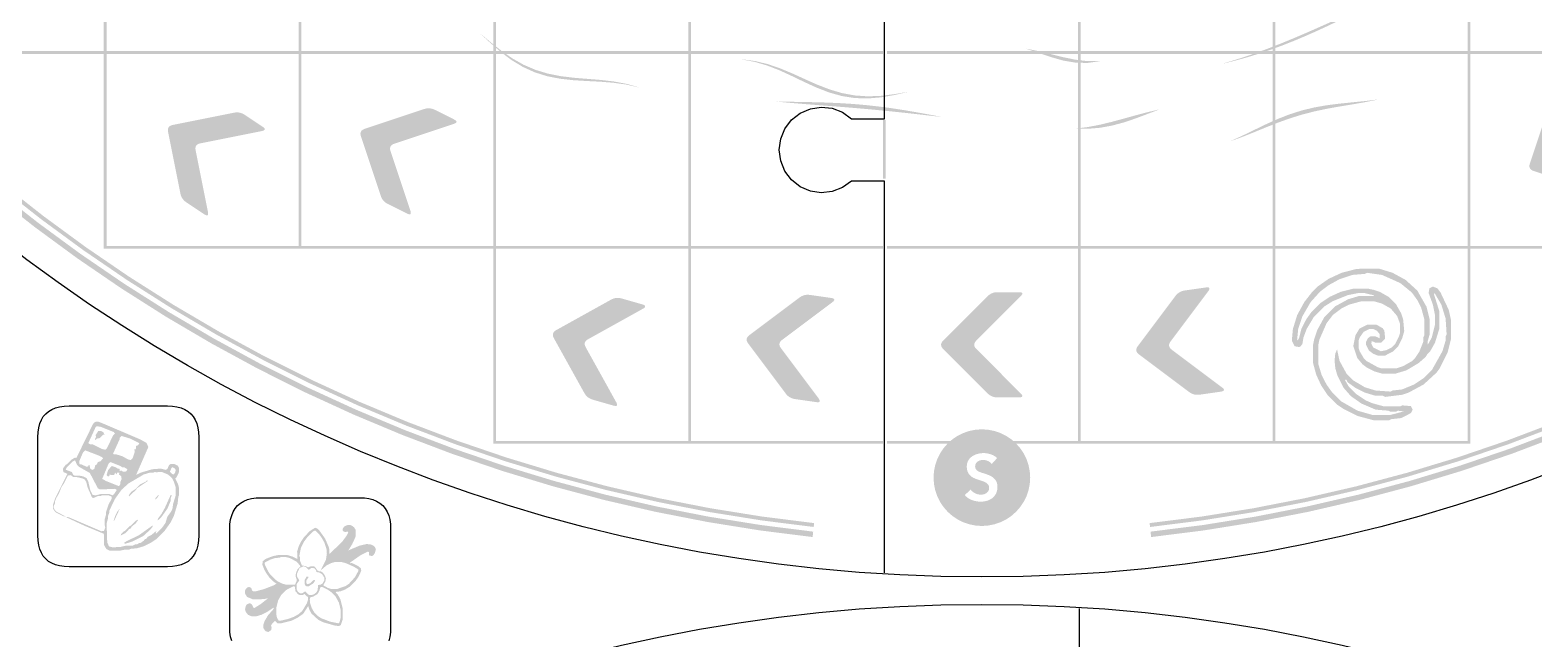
# Model space of a CAD drawing. Header units: millimetres. Extents: x 5 to 414, y 6 to 775.
# Drawn here: x 95.9 to 276.2, y 384.2 to 457.2 of the extents above; entities that cross this region are included whole.
import ezdxf

# ---------------------------------------------------------------- set-up
doc = ezdxf.new("R2010")
doc.units = ezdxf.units.MM
doc.layers.add('CUT', color=1, linetype='Continuous')
doc.layers.add('RASTER', color=7, linetype='Continuous')

msp = doc.modelspace()

# ---------------------------------------------------------------- hatches: boundary and pattern name
at = {"layer": 'RASTER'}
for points in [[(189.714, 396.424), (183.413, 397.218), (177.144, 398.224), (170.912, 399.442), (164.725, 400.87), (158.589, 402.507), (152.513, 404.35), (146.502, 406.398), (140.564, 408.648), (134.706, 411.098), (128.934, 413.745), (123.255, 416.586), (117.675, 419.617), (112.201, 422.835), (106.84, 426.237), (101.596, 429.818), (96.477, 433.575), (91.487, 437.503), (86.634, 441.597), (81.922, 445.854), (77.356, 450.267), (72.943, 454.833), (68.686, 459.545), (64.592, 464.398), (60.664, 469.388), (56.907, 474.507), (53.326, 479.751), (49.924, 485.112), (46.706, 490.586), (43.675, 496.166), (40.834, 501.845), (38.187, 507.617), (35.737, 513.475), (33.487, 519.413), (31.439, 525.424), (29.596, 531.5), (27.959, 537.636), (26.531, 543.823), (25.313, 550.055), (24.307, 556.324), (23.513, 562.625), (24.163, 562.695), (24.954, 556.417), (25.957, 550.169), (27.17, 543.959), (28.593, 537.793), (30.224, 531.679), (32.061, 525.624), (34.102, 519.634), (36.345, 513.717), (38.786, 507.879), (41.424, 502.128), (44.254, 496.468), (47.275, 490.908), (50.482, 485.453), (53.872, 480.11), (57.441, 474.885), (61.185, 469.783), (65.099, 464.811), (69.179, 459.975), (73.42, 455.279), (77.818, 450.729), (82.368, 446.331), (87.064, 442.09), (91.9, 438.01), (96.872, 434.095), (101.974, 430.352), (107.199, 426.783), (112.542, 423.393), (117.997, 420.186), (123.557, 417.165), (129.217, 414.335), (134.969, 411.697), (140.806, 409.256), (146.723, 407.013), (152.713, 404.972), (158.768, 403.135), (164.882, 401.504), (171.048, 400.081), (177.258, 398.868), (183.506, 397.865), (189.784, 397.074)], [(189.845, 397.631), (183.586, 398.42), (177.356, 399.419), (171.165, 400.629), (165.018, 402.048), (158.922, 403.674), (152.885, 405.506), (146.913, 407.541), (141.014, 409.776), (135.193, 412.21), (129.459, 414.84), (123.817, 417.662), (118.273, 420.674), (112.834, 423.871), (107.507, 427.251), (102.298, 430.809), (97.211, 434.542), (92.254, 438.444), (87.432, 442.512), (82.751, 446.741), (78.215, 451.126), (73.83, 455.662), (69.601, 460.343), (65.533, 465.165), (61.631, 470.122), (57.898, 475.209), (54.34, 480.418), (50.96, 485.745), (47.763, 491.184), (44.751, 496.727), (41.929, 502.37), (39.299, 508.104), (36.865, 513.925), (34.63, 519.824), (32.595, 525.796), (30.763, 531.833), (29.137, 537.929), (27.718, 544.076), (26.508, 550.267), (25.509, 556.497), (24.72, 562.756), (25.185, 562.806), (25.971, 556.563), (26.968, 550.349), (28.175, 544.173), (29.59, 538.041), (31.213, 531.961), (33.039, 525.939), (35.069, 519.982), (37.299, 514.098), (39.727, 508.292), (42.35, 502.572), (45.165, 496.943), (48.169, 491.414), (51.359, 485.989), (54.73, 480.675), (58.279, 475.478), (62.002, 470.405), (65.895, 465.46), (69.953, 460.65), (74.171, 455.98), (78.545, 451.456), (83.069, 447.082), (87.739, 442.864), (92.549, 438.806), (97.494, 434.913), (102.568, 431.19), (107.764, 427.641), (113.078, 424.27), (118.503, 421.08), (124.032, 418.076), (129.661, 415.261), (135.381, 412.638), (141.187, 410.21), (147.071, 407.98), (153.028, 405.95), (159.05, 404.123), (165.13, 402.501), (171.262, 401.086), (177.438, 399.879), (183.652, 398.882), (189.895, 398.096)], [(395.28, 562.756), (394.491, 556.497), (393.492, 550.267), (392.282, 544.076), (390.863, 537.929), (389.237, 531.833), (387.405, 525.796), (385.37, 519.824), (383.135, 513.925), (380.701, 508.104), (378.071, 502.37), (375.249, 496.727), (372.237, 491.184), (369.04, 485.745), (365.66, 480.418), (362.102, 475.209), (358.369, 470.122), (354.467, 465.165), (350.399, 460.343), (346.17, 455.662), (341.785, 451.126), (337.249, 446.741), (332.568, 442.512), (327.746, 438.444), (322.789, 434.542), (317.702, 430.809), (312.493, 427.251), (307.166, 423.871), (301.727, 420.674), (296.183, 417.662), (290.541, 414.84), (284.807, 412.21), (278.986, 409.776), (273.087, 407.541), (267.115, 405.506), (261.078, 403.674), (254.982, 402.048), (248.835, 400.629), (242.644, 399.419), (236.414, 398.42), (230.155, 397.631), (230.105, 398.096), (236.348, 398.882), (242.562, 399.879), (248.738, 401.086), (254.87, 402.501), (260.95, 404.123), (266.972, 405.95), (272.929, 407.98), (278.813, 410.21), (284.619, 412.638), (290.339, 415.261), (295.968, 418.076), (301.497, 421.08), (306.922, 424.27), (312.236, 427.641), (317.432, 431.19), (322.506, 434.913), (327.451, 438.806), (332.261, 442.864), (336.931, 447.082), (341.455, 451.456), (345.829, 455.98), (350.047, 460.65), (354.105, 465.46), (357.998, 470.405), (361.721, 475.478), (365.27, 480.675), (368.641, 485.989), (371.831, 491.414), (374.835, 496.943), (377.65, 502.572), (380.273, 508.292), (382.701, 514.098), (384.931, 519.982), (386.961, 525.939), (388.787, 531.961), (390.41, 538.041), (391.825, 544.173), (393.032, 550.349), (394.029, 556.563), (394.815, 562.806)], [(396.487, 562.625), (395.693, 556.324), (394.687, 550.055), (393.469, 543.823), (392.041, 537.636), (390.404, 531.5), (388.561, 525.424), (386.513, 519.413), (384.263, 513.475), (381.813, 507.617), (379.166, 501.845), (376.325, 496.166), (373.294, 490.586), (370.076, 485.112), (366.674, 479.751), (363.093, 474.507), (359.336, 469.388), (355.408, 464.398), (351.314, 459.545), (347.057, 454.833), (342.644, 450.267), (338.078, 445.854), (333.366, 441.597), (328.513, 437.503), (323.523, 433.575), (318.404, 429.818), (313.16, 426.237), (307.799, 422.835), (302.325, 419.617), (296.745, 416.586), (291.066, 413.745), (285.294, 411.098), (279.436, 408.648), (273.498, 406.398), (267.487, 404.35), (261.411, 402.507), (255.275, 400.87), (249.088, 399.442), (242.856, 398.224), (236.587, 397.218), (230.286, 396.424), (230.216, 397.074), (236.494, 397.865), (242.742, 398.868), (248.952, 400.081), (255.118, 401.504), (261.232, 403.135), (267.287, 404.972), (273.277, 407.013), (279.194, 409.256), (285.031, 411.697), (290.783, 414.335), (296.443, 417.165), (302.003, 420.186), (307.458, 423.393), (312.801, 426.783), (318.026, 430.352), (323.128, 434.095), (328.1, 438.01), (332.936, 442.09), (337.632, 446.331), (342.182, 450.729), (346.58, 455.279), (350.821, 459.975), (354.901, 464.811), (358.815, 469.783), (362.559, 474.885), (366.128, 480.11), (369.518, 485.453), (372.725, 490.908), (375.746, 496.468), (378.576, 502.128), (381.214, 507.879), (383.655, 513.717), (385.898, 519.634), (387.939, 525.624), (389.776, 531.679), (391.407, 537.793), (392.83, 543.959), (394.043, 550.169), (395.046, 556.417), (395.837, 562.695)], [(104.762, 477.673), (105.088, 477.673), (105.088, 454.649), (104.762, 454.649)], [(128.112, 477.673), (128.438, 477.673), (128.438, 454.649), (128.112, 454.649)], [(151.462, 477.673), (151.788, 477.673), (151.788, 454.649), (151.462, 454.649)], [(174.812, 477.673), (175.138, 477.673), (175.138, 454.649), (174.812, 454.649)], [(221.512, 477.673), (221.838, 477.673), (221.838, 454.649), (221.512, 454.649)], [(244.862, 477.673), (245.188, 477.673), (245.188, 454.649), (244.862, 454.649)], [(268.212, 477.673), (268.538, 477.673), (268.538, 454.649), (268.212, 454.649)], [(257.993, 460.884), (256.685, 460.233), (255.374, 459.579), (254.059, 458.927), (252.738, 458.281), (251.408, 457.647), (250.069, 457.029), (248.72, 456.433), (247.358, 455.862), (245.985, 455.321), (244.599, 454.813), (243.201, 454.341), (241.791, 453.908), (240.37, 453.515), (238.938, 453.162), (238.934, 453.18), (240.35, 453.596), (241.756, 454.049), (243.151, 454.536), (244.535, 455.051), (245.908, 455.592), (247.273, 456.153), (248.628, 456.73), (249.977, 457.319), (251.32, 457.915), (252.657, 458.515), (253.992, 459.116), (255.324, 459.715), (256.655, 460.311), (257.986, 460.901)], [(168.863, 450.3), (167.367, 450.646), (165.824, 450.863), (164.242, 450.987), (162.636, 451.068), (161.025, 451.168), (159.433, 451.344), (157.882, 451.649), (156.392, 452.117), (154.973, 452.764), (153.63, 453.581), (152.356, 454.54), (151.135, 455.594), (149.942, 456.687), (149.95, 456.704), (151.173, 455.678), (152.422, 454.687), (153.719, 453.785), (155.079, 453.014), (156.508, 452.4), (158.002, 451.95), (159.549, 451.646), (161.132, 451.454), (162.728, 451.324), (164.315, 451.197), (165.875, 451.016), (167.395, 450.734), (168.869, 450.318)], [(81.412, 454.649), (105.088, 454.649), (105.088, 454.323), (81.412, 454.323)], [(104.762, 454.649), (128.438, 454.649), (128.438, 454.323), (104.762, 454.323)], [(104.762, 454.323), (105.088, 454.323), (105.088, 431.299), (104.762, 431.299)], [(128.112, 454.649), (151.788, 454.649), (151.788, 454.323), (128.112, 454.323)], [(128.112, 454.323), (128.438, 454.323), (128.438, 431.299), (128.112, 431.299)], [(151.462, 454.649), (175.138, 454.649), (175.138, 454.323), (151.462, 454.323)], [(151.462, 454.323), (151.788, 454.323), (151.788, 431.299), (151.462, 431.299)], [(174.812, 454.649), (198.162, 454.649), (198.162, 454.323), (174.812, 454.323)], [(174.812, 454.323), (175.138, 454.323), (175.138, 431.299), (174.812, 431.299)], [(198.629, 454.649), (221.838, 454.649), (221.838, 454.323), (198.629, 454.323)], [(224.102, 453.439), (222.672, 453.235), (221.22, 453.267), (219.754, 453.517), (218.287, 453.932), (216.826, 454.429), (215.378, 454.91), (215.378, 454.929), (216.814, 454.645), (218.264, 454.292), (219.723, 453.929), (221.189, 453.626), (222.651, 453.45), (224.1, 453.457)], [(221.512, 454.649), (245.188, 454.649), (245.188, 454.323), (221.512, 454.323)], [(221.512, 454.323), (221.838, 454.323), (221.838, 431.299), (221.512, 431.299)], [(244.862, 454.649), (268.538, 454.649), (268.538, 454.323), (244.862, 454.323)], [(244.862, 454.323), (245.188, 454.323), (245.188, 431.299), (244.862, 431.299)], [(268.212, 454.649), (291.888, 454.649), (291.888, 454.323), (268.212, 454.323)], [(268.212, 454.323), (268.538, 454.323), (268.538, 431.299), (268.212, 431.299)], [(201.103, 449.751), (199.51, 449.388), (197.912, 449.111), (196.32, 448.977), (194.741, 449.027), (193.184, 449.274), (191.655, 449.709), (190.152, 450.293), (188.674, 450.971), (187.21, 451.677), (185.751, 452.346), (184.281, 452.919), (182.79, 453.359), (181.27, 453.65), (181.274, 453.668), (182.812, 453.461), (184.317, 453.1), (185.797, 452.596), (187.264, 451.984), (188.73, 451.317), (190.207, 450.66), (191.705, 450.076), (193.228, 449.622), (194.776, 449.336), (196.346, 449.23), (197.929, 449.294), (199.518, 449.491), (201.105, 449.769)], [(257.397, 448.831), (255.896, 448.526), (254.385, 448.265), (252.875, 448.016), (251.376, 447.748), (249.894, 447.436), (248.432, 447.061), (246.99, 446.617), (245.563, 446.11), (244.145, 445.554), (242.729, 444.976), (241.305, 444.407), (239.867, 443.879), (239.863, 443.897), (241.274, 444.542), (242.671, 445.221), (244.061, 445.892), (245.457, 446.518), (246.867, 447.07), (248.3, 447.527), (249.761, 447.885), (251.252, 448.152), (252.77, 448.347), (254.306, 448.503), (255.851, 448.658), (257.391, 448.848)], [(286.8, 439.691), (286.946, 439.634), (287.051, 439.574), (287.116, 439.512), (287.141, 439.446), (287.126, 439.378), (287.07, 439.307), (286.974, 439.233), (286.838, 439.156), (284.54, 438.007), (284.383, 437.937), (284.225, 437.884), (284.065, 437.848), (283.904, 437.828), (283.742, 437.825), (283.579, 437.838), (283.415, 437.869), (283.249, 437.916), (276.12, 440.292), (275.968, 440.354), (275.843, 440.431), (275.746, 440.521), (275.677, 440.624), (275.635, 440.742), (275.621, 440.874), (275.635, 441.019), (275.677, 441.178), (278.053, 448.307), (278.115, 448.468), (278.189, 448.618), (278.276, 448.756), (278.376, 448.884), (278.488, 449.001), (278.613, 449.107), (278.751, 449.201), (278.901, 449.285), (281.199, 450.434), (281.342, 450.497), (281.459, 450.529), (281.549, 450.531), (281.613, 450.503), (281.651, 450.444), (281.661, 450.354), (281.646, 450.234), (281.604, 450.083), (279.227, 442.953), (279.186, 442.794), (279.172, 442.649), (279.186, 442.517), (279.227, 442.4), (279.296, 442.296), (279.393, 442.206), (279.518, 442.13), (279.67, 442.067)], [(117.24, 435.403), (117.263, 435.248), (117.263, 435.126), (117.242, 435.039), (117.197, 434.985), (117.13, 434.964), (117.041, 434.977), (116.929, 435.024), (116.794, 435.104), (114.657, 436.529), (114.518, 436.631), (114.394, 436.742), (114.283, 436.862), (114.186, 436.992), (114.103, 437.131), (114.033, 437.28), (113.978, 437.438), (113.937, 437.605), (112.463, 444.974), (112.442, 445.137), (112.446, 445.283), (112.476, 445.411), (112.532, 445.523), (112.613, 445.618), (112.721, 445.695), (112.854, 445.755), (113.013, 445.798), (120.382, 447.272), (120.552, 447.298), (120.719, 447.307), (120.882, 447.301), (121.043, 447.278), (121.2, 447.238), (121.353, 447.182), (121.504, 447.109), (121.651, 447.02), (123.788, 445.596), (123.914, 445.502), (124.001, 445.417), (124.047, 445.34), (124.054, 445.27), (124.021, 445.208), (123.949, 445.154), (123.836, 445.108), (123.684, 445.07), (116.315, 443.596), (116.157, 443.553), (116.024, 443.493), (115.916, 443.416), (115.835, 443.321), (115.779, 443.21), (115.749, 443.081), (115.744, 442.935), (115.766, 442.772)], [(141.504, 435.539), (141.546, 435.388), (141.561, 435.268), (141.551, 435.178), (141.513, 435.119), (141.449, 435.091), (141.359, 435.092), (141.242, 435.125), (141.099, 435.188), (138.801, 436.337), (138.651, 436.42), (138.513, 436.515), (138.388, 436.621), (138.276, 436.738), (138.176, 436.865), (138.089, 437.004), (138.015, 437.154), (137.953, 437.314), (135.577, 444.444), (135.535, 444.603), (135.521, 444.748), (135.535, 444.88), (135.577, 444.998), (135.646, 445.101), (135.743, 445.191), (135.868, 445.268), (136.02, 445.33), (143.149, 447.706), (143.315, 447.753), (143.479, 447.784), (143.642, 447.797), (143.804, 447.794), (143.965, 447.774), (144.125, 447.738), (144.283, 447.684), (144.44, 447.614), (146.738, 446.466), (146.874, 446.389), (146.97, 446.315), (147.026, 446.244), (147.041, 446.175), (147.016, 446.11), (146.951, 446.048), (146.846, 445.988), (146.7, 445.931), (139.57, 443.555), (139.418, 443.492), (139.293, 443.416), (139.196, 443.326), (139.127, 443.222), (139.086, 443.105), (139.072, 442.973), (139.086, 442.828), (139.127, 442.669)], [(205.069, 446.773), (203.558, 446.945), (202.049, 447.115), (200.542, 447.281), (199.035, 447.438), (197.528, 447.587), (196.021, 447.726), (194.512, 447.856), (193.001, 447.979), (191.488, 448.096), (189.973, 448.213), (188.455, 448.332), (186.937, 448.458), (185.417, 448.597), (185.421, 448.616), (186.958, 448.583), (188.491, 448.557), (190.019, 448.526), (191.541, 448.481), (193.056, 448.414), (194.565, 448.318), (196.069, 448.188), (197.569, 448.024), (199.067, 447.826), (200.564, 447.597), (202.063, 447.343), (203.564, 447.071), (205.07, 446.791)], [(231.2, 447.633), (229.816, 447.109), (228.426, 446.583), (227.022, 446.108), (225.601, 445.725), (224.163, 445.466), (222.71, 445.342), (221.247, 445.348), (221.246, 445.366), (222.691, 445.551), (224.126, 445.826), (225.551, 446.17), (226.967, 446.552), (228.377, 446.943), (229.786, 447.316), (231.197, 447.652)], [(198.162, 446.384), (198.488, 446.384), (198.488, 439.379), (198.162, 439.379)], [(104.762, 431.299), (128.438, 431.299), (128.438, 430.973), (104.762, 430.973)], [(128.112, 431.299), (151.788, 431.299), (151.788, 430.973), (128.112, 430.973)], [(151.462, 431.299), (175.138, 431.299), (175.138, 430.973), (151.462, 430.973)], [(151.462, 430.973), (151.788, 430.973), (151.788, 407.949), (151.462, 407.949)], [(174.812, 431.299), (198.162, 431.299), (198.162, 430.973), (174.812, 430.973)], [(174.812, 430.973), (175.138, 430.973), (175.138, 407.949), (174.812, 407.949)], [(198.629, 431.299), (221.838, 431.299), (221.838, 430.973), (198.629, 430.973)], [(221.512, 431.299), (245.188, 431.299), (245.188, 430.973), (221.512, 430.973)], [(221.512, 430.973), (221.838, 430.973), (221.838, 407.949), (221.512, 407.949)], [(244.862, 431.299), (268.538, 431.299), (268.538, 430.973), (244.862, 430.973)], [(244.862, 430.973), (245.188, 430.973), (245.188, 407.949), (244.862, 407.949)], [(268.212, 431.299), (291.888, 431.299), (291.888, 430.973), (268.212, 430.973)], [(268.212, 430.973), (268.538, 430.973), (268.538, 407.949), (268.212, 407.949)], [(190.423, 413.054), (190.511, 412.924), (190.564, 412.815), (190.582, 412.726), (190.565, 412.658), (190.514, 412.611), (190.427, 412.584), (190.306, 412.578), (190.15, 412.592), (187.608, 412.956), (187.439, 412.988), (187.278, 413.034), (187.126, 413.095), (186.982, 413.17), (186.848, 413.26), (186.721, 413.364), (186.603, 413.482), (186.494, 413.615), (181.985, 419.627), (181.895, 419.765), (181.836, 419.898), (181.808, 420.028), (181.81, 420.152), (181.843, 420.273), (181.906, 420.389), (182, 420.5), (182.125, 420.608), (188.137, 425.117), (188.279, 425.214), (188.425, 425.294), (188.576, 425.359), (188.731, 425.407), (188.889, 425.439), (189.052, 425.455), (189.22, 425.455), (189.391, 425.438), (191.934, 425.075), (192.087, 425.045), (192.202, 425.005), (192.277, 424.955), (192.313, 424.895), (192.311, 424.825), (192.268, 424.745), (192.187, 424.655), (192.067, 424.555), (186.055, 420.046), (185.93, 419.939), (185.836, 419.827), (185.772, 419.711), (185.739, 419.591), (185.737, 419.466), (185.766, 419.337), (185.825, 419.204), (185.915, 419.066)], [(214.642, 413.652), (214.747, 413.536), (214.815, 413.435), (214.845, 413.35), (214.838, 413.28), (214.794, 413.226), (214.712, 413.187), (214.593, 413.164), (214.437, 413.156), (211.868, 413.156), (211.696, 413.164), (211.531, 413.187), (211.371, 413.226), (211.219, 413.28), (211.073, 413.35), (210.933, 413.435), (210.799, 413.536), (210.672, 413.652), (205.358, 418.966), (205.25, 419.089), (205.173, 419.213), (205.126, 419.337), (205.111, 419.461), (205.126, 419.585), (205.173, 419.709), (205.25, 419.832), (205.358, 419.956), (210.672, 425.27), (210.799, 425.386), (210.933, 425.487), (211.073, 425.572), (211.219, 425.642), (211.371, 425.696), (211.531, 425.735), (211.696, 425.758), (211.868, 425.765), (214.437, 425.765), (214.593, 425.758), (214.712, 425.735), (214.794, 425.696), (214.838, 425.642), (214.845, 425.572), (214.815, 425.487), (214.747, 425.386), (214.642, 425.27), (209.328, 419.956), (209.219, 419.832), (209.142, 419.709), (209.096, 419.585), (209.08, 419.461), (209.096, 419.337), (209.142, 419.213), (209.219, 419.089), (209.328, 418.966)], [(238.767, 414.367), (238.887, 414.267), (238.968, 414.177), (239.011, 414.097), (239.013, 414.027), (238.977, 413.967), (238.902, 413.917), (238.787, 413.877), (238.634, 413.847), (236.091, 413.484), (235.92, 413.467), (235.752, 413.467), (235.589, 413.483), (235.431, 413.515), (235.276, 413.563), (235.125, 413.628), (234.979, 413.708), (234.837, 413.805), (228.825, 418.314), (228.7, 418.421), (228.606, 418.533), (228.543, 418.649), (228.51, 418.77), (228.508, 418.894), (228.536, 419.023), (228.595, 419.157), (228.685, 419.295), (233.194, 425.307), (233.303, 425.44), (233.421, 425.558), (233.548, 425.662), (233.682, 425.752), (233.826, 425.827), (233.978, 425.888), (234.139, 425.934), (234.308, 425.966), (236.85, 426.33), (237.006, 426.344), (237.127, 426.338), (237.214, 426.311), (237.265, 426.264), (237.282, 426.196), (237.264, 426.107), (237.211, 425.998), (237.123, 425.868), (232.615, 419.856), (232.525, 419.718), (232.466, 419.585), (232.437, 419.456), (232.439, 419.331), (232.472, 419.21), (232.536, 419.094), (232.63, 418.983), (232.755, 418.876)], [(166.167, 412.6), (166.236, 412.46), (166.274, 412.344), (166.28, 412.254), (166.254, 412.189), (166.196, 412.149), (166.107, 412.134), (165.986, 412.145), (165.834, 412.18), (163.364, 412.886), (163.201, 412.941), (163.048, 413.008), (162.906, 413.089), (162.774, 413.183), (162.652, 413.29), (162.541, 413.411), (162.441, 413.544), (162.35, 413.691), (158.701, 420.26), (158.631, 420.409), (158.59, 420.549), (158.58, 420.681), (158.599, 420.804), (158.648, 420.919), (158.726, 421.025), (158.835, 421.123), (158.973, 421.212), (165.542, 424.862), (165.696, 424.939), (165.852, 424.999), (166.01, 425.042), (166.17, 425.069), (166.332, 425.079), (166.495, 425.073), (166.661, 425.049), (166.828, 425.01), (169.298, 424.304), (169.446, 424.254), (169.554, 424.199), (169.622, 424.139), (169.65, 424.075), (169.637, 424.006), (169.585, 423.932), (169.492, 423.854), (169.359, 423.771), (162.79, 420.122), (162.652, 420.033), (162.543, 419.935), (162.464, 419.828), (162.416, 419.714), (162.396, 419.59), (162.407, 419.459), (162.447, 419.318), (162.518, 419.169)], [(151.462, 407.949), (175.138, 407.949), (175.138, 407.623), (151.462, 407.623)], [(174.812, 407.949), (198.162, 407.949), (198.162, 407.623), (174.812, 407.623)], [(198.629, 407.949), (221.838, 407.949), (221.838, 407.623), (198.629, 407.623)], [(221.512, 407.949), (245.188, 407.949), (245.188, 407.623), (221.512, 407.623)], [(244.862, 407.949), (268.538, 407.949), (268.538, 407.623), (244.862, 407.623)]]:
    msp.add_hatch(color=7, dxfattribs=at).paths.add_polyline_path(points)
h = msp.add_hatch(color=7, dxfattribs=at)
h.paths.add_polyline_path([(254.938, 428.559), (257.568, 428.597), (259.221, 428.089), (260.784, 427.237), (262.182, 425.966), (263.287, 424.022), (263.669, 422.497), (263.669, 420.718), (263.415, 419.828), (263.453, 419.485), (263.923, 420.336), (264.304, 421.862), (264.304, 423.005), (264.05, 424.276), (263.542, 425.674), (263.631, 426.221), (264.05, 426.437), (264.596, 426.221), (264.978, 425.712), (265.956, 423.641), (266.21, 422.497), (266.21, 420.082), (265.829, 418.557), (264.851, 416.613), (264.469, 416.104), (262.944, 414.706), (261.127, 413.728), (260.364, 413.474), (258.331, 413.219), (258.077, 413.347), (257.187, 413.347), (255.916, 413.728), (254.734, 414.325), (253.845, 414.961), (253.667, 415.291), (253.502, 415.253), (253.972, 414.452), (254.861, 413.563), (256.005, 412.8), (256.806, 412.457), (258.204, 412.076), (260.11, 412.076), (260.364, 412.203), (261.419, 412.114), (261.635, 411.694), (261.419, 411.275), (260.237, 410.678), (259.094, 410.551), (258.839, 410.424), (256.933, 410.424), (255.027, 410.932), (253.336, 411.783), (252.574, 412.292), (251.43, 413.436), (250.668, 414.579), (250.07, 415.888), (249.689, 417.286), (249.689, 419.447), (249.816, 420.082), (250.197, 421.226), (251.049, 422.789), (252.32, 424.06), (253.883, 424.912), (255.154, 425.293), (256.933, 425.293), (257.022, 425.382), (255.789, 425.674), (255.154, 425.674), (253.883, 425.42), (252.066, 424.696), (251.049, 424.06), (249.778, 422.789), (248.926, 421.353), (248.545, 420.336), (248.418, 419.574), (248.202, 419.282), (248.037, 419.193), (247.49, 419.282), (247.147, 419.955), (247.274, 421.353), (247.783, 423.005), (248.634, 424.569), (249.524, 425.712), (250.286, 426.475), (251.557, 427.364), (253.12, 428.089)])
h.paths.add_polyline_path([(256.17, 428.089), (255.916, 427.962), (254.391, 427.835), (252.866, 427.326), (251.557, 426.602), (250.54, 425.839), (249.397, 424.569), (248.418, 422.878), (247.91, 421.353), (247.783, 420.082), (247.872, 419.993), (248.037, 420.336), (248.291, 421.353), (248.888, 422.535), (249.524, 423.425), (250.54, 424.441), (251.684, 425.204), (252.993, 425.801), (254.518, 426.183), (256.298, 426.183), (256.933, 426.055), (257.696, 425.801), (258.75, 425.204), (259.64, 424.314), (260.237, 423.259), (260.491, 422.497), (260.619, 421.099), (260.364, 420.209), (259.894, 419.282), (259.259, 418.646), (258.331, 418.176), (257.441, 418.176), (256.895, 418.392), (256.387, 418.773), (256.043, 419.447), (256.043, 419.828), (256.259, 420.247), (256.552, 420.464), (257.187, 420.464), (257.657, 420.247), (257.696, 420.718), (257.352, 421.137), (256.933, 421.353), (256.425, 421.353), (255.751, 421.01), (255.281, 420.336), (255.154, 419.955), (255.154, 419.066), (255.281, 418.684), (255.751, 417.884), (256.132, 417.502), (257.441, 416.778), (257.823, 416.651), (259.729, 416.651), (260.491, 416.905), (261.546, 417.502), (261.928, 417.884), (262.436, 418.646), (262.906, 419.828), (262.906, 420.336), (263.033, 420.591), (263.033, 422.497), (262.652, 423.895), (262.182, 424.823), (261.546, 425.712), (260.148, 426.856), (257.95, 427.835)], flags=0)
h.paths.add_polyline_path([(264.266, 425.636), (264.177, 425.547), (264.812, 423.514), (264.812, 421.353), (264.304, 419.701), (263.707, 418.646), (263.376, 418.341), (263.198, 418.011), (262.309, 417.248), (260.873, 416.397), (259.602, 416.015), (257.95, 416.015), (257.06, 416.27), (256.132, 416.74), (255.624, 417.121), (254.989, 417.884), (254.518, 419.32), (254.772, 420.591), (255.243, 421.391), (256.17, 421.862), (257.314, 421.862), (258.039, 421.442), (258.242, 421.137), (258.331, 420.209), (257.823, 419.701), (257.187, 419.701), (256.717, 419.917), (256.679, 419.574), (256.895, 419.155), (257.823, 418.684), (258.458, 418.811), (259.132, 419.155), (259.513, 419.536), (259.983, 420.464), (260.11, 420.845), (260.11, 421.989), (259.767, 422.916), (259.005, 423.806), (257.95, 424.403), (257.06, 424.657), (255.408, 424.657), (254.01, 424.276), (253.082, 423.806), (252.066, 423.043), (251.303, 422.027), (250.451, 420.082), (250.324, 419.447), (250.324, 417.159), (250.706, 415.888), (251.303, 414.706), (251.938, 413.817), (253.082, 412.673), (255.027, 411.567), (256.806, 411.059), (258.966, 411.059), (260.58, 411.478), (259.856, 411.567), (259.602, 411.44), (258.966, 411.44), (258.712, 411.567), (257.187, 411.694), (255.497, 412.419), (254.226, 413.308), (253.336, 414.325), (252.612, 415.761), (252.358, 416.651), (252.269, 417.579), (252.358, 418.43), (252.574, 418.9), (252.866, 417.541), (253.718, 415.977), (254.48, 415.215), (255.916, 414.363), (257.187, 413.982), (258.966, 413.855), (259.221, 413.982), (260.364, 414.109), (261.8, 414.706), (262.944, 415.469), (263.961, 416.486), (265.194, 418.684), (265.575, 419.955), (265.575, 420.464), (265.702, 420.718), (265.575, 422.624), (265.067, 424.276)], flags=0)
h = msp.add_hatch(color=7, dxfattribs=at)
h.paths.add_polyline_path([(103.791, 410.235), (104.081, 410.258), (104.863, 409.945), (109.085, 408.147), (109.89, 407.701), (110.101, 407.209), (108.639, 403.87), (109.241, 404.159), (110.57, 404.55), (111.587, 404.628), (112.212, 404.472), (112.392, 404.605), (112.58, 405.043), (112.76, 405.176), (113.229, 405.176), (113.643, 404.965), (113.776, 404.707), (113.776, 404.237), (113.698, 404.003), (113.487, 403.588), (113.331, 403.432), (113.698, 402.674), (113.776, 402.283), (113.776, 401.423), (113.698, 401.266), (113.62, 400.484), (113.151, 398.92), (112.783, 398.193), (112.001, 397.099), (111.141, 396.239), (110.437, 395.769), (109.554, 395.324), (108.772, 395.089), (107.99, 395.011), (107.834, 394.933), (107.365, 394.933), (106.583, 394.776), (105.488, 394.776), (105.074, 394.988), (104.784, 395.48), (104.784, 396.731), (104.73, 396.833), (102.517, 397.748), (100.273, 398.788), (100.406, 398.842), (100.64, 398.764), (104.472, 397.122), (104.761, 397.146), (104.863, 397.357), (104.941, 397.591), (104.863, 397.904), (104.863, 398.53), (105.019, 399.077), (105.019, 399.39), (105.332, 400.328), (105.723, 401.032), (105.723, 401.188), (105.668, 401.29), (105.332, 401.423), (104.55, 401.423), (104.393, 401.344), (104.081, 401.344), (103.533, 401.11), (103.353, 401.165), (102.83, 402.361), (102.65, 403.041), (102.462, 403.323), (102.204, 403.455), (101.5, 403.612), (101.109, 403.612), (100.797, 403.846), (100.46, 403.792), (99.96, 402.806), (99.679, 402.384), (99.389, 401.657), (99.076, 401.11), (98.92, 400.719), (98.92, 400.484), (98.764, 400.171), (98.764, 399.937), (98.897, 399.679), (99.131, 399.444), (100.226, 398.866), (99.937, 398.92), (99.053, 399.366), (98.818, 399.601), (98.686, 399.859), (98.686, 400.328), (98.92, 401.032), (100.406, 404.003), (99.913, 404.214), (99.858, 404.628), (100.195, 405.074), (100.351, 405.152), (100.851, 405.668), (101.289, 405.934), (101.477, 405.903), (103.432, 409.891), (103.588, 410.125)])
h.paths.add_polyline_path([(103.924, 409.711), (103.791, 409.609), (102.908, 407.678), (103.142, 407.521), (103.455, 407.521), (104.55, 406.974), (104.941, 406.896), (105.121, 407.029), (105.856, 408.561), (106.09, 408.827), (105.957, 409.007), (104.393, 409.632)], flags=0)
h.paths.add_polyline_path([(104.104, 409.14), (104.495, 409.109), (104.73, 408.952), (104.808, 408.718), (104.917, 408.639), (104.706, 408.694), (104.26, 408.28), (103.924, 408.225), (103.768, 408.069), (103.69, 408.147), (103.846, 408.46), (103.768, 408.616)], flags=0)
h.paths.add_polyline_path([(106.895, 408.538), (106.661, 408.303), (106.661, 408.147), (105.879, 406.427), (105.957, 406.349), (106.192, 406.349), (106.974, 406.114), (107.677, 405.723), (107.99, 405.645), (108.225, 405.879), (108.459, 406.583), (108.436, 406.919), (108.592, 406.919), (108.639, 407.342), (108.874, 407.42), (109.007, 407.678), (107.912, 408.225)], flags=0)
h.paths.add_polyline_path([(102.517, 406.818), (102.282, 406.583), (101.813, 405.488), (101.813, 405.254), (101.915, 405.121), (102.024, 405.152), (102.673, 404.863), (102.884, 404.886), (102.986, 405.097), (103.064, 405.019), (103.119, 404.683), (103.275, 404.527), (103.455, 404.472), (103.666, 404.652), (103.713, 404.996), (103.948, 405.152), (104.026, 405.387), (104.37, 405.512), (104.683, 405.856), (104.573, 405.981), (104.159, 406.192)], flags=0)
h.paths.add_polyline_path([(101.321, 405.621), (101.086, 405.512), (100.304, 404.73), (100.195, 404.495), (100.93, 404.214), (101.086, 403.901), (101.266, 403.768), (101.891, 403.768), (102.282, 403.69), (102.697, 403.479), (102.908, 403.065), (103.142, 402.048), (103.432, 401.477), (103.768, 401.423), (104.393, 401.579), (105.41, 401.579), (105.801, 401.423), (105.981, 401.555), (106.325, 402.072), (106.114, 402.204), (104.315, 402.126), (104.057, 402.259), (103.088, 404.104), (101.79, 404.839), (101.555, 405.074)], flags=0)
h.paths.add_polyline_path([(105.566, 405.41), (105.386, 405.277), (105.253, 405.019), (104.573, 403.401), (105.019, 403.143), (106.583, 402.517), (106.739, 402.752), (106.739, 402.986), (106.895, 403.377), (106.841, 403.714), (106.583, 403.925), (106.637, 404.136), (106.372, 404.136), (106.27, 403.925), (106.114, 404.159), (106.012, 403.87), (105.644, 403.846), (105.488, 403.925), (105.386, 403.714), (105.253, 403.69), (105.097, 403.846), (105.277, 404.448), (105.723, 404.941), (106.192, 404.785), (106.426, 404.628), (106.637, 404.605), (106.684, 404.339), (106.895, 404.394), (107.052, 404.237), (107.466, 404.292), (107.599, 404.55), (107.208, 404.785), (106.974, 404.785), (106.739, 404.941)], flags=0)
h.paths.add_polyline_path([(112.994, 404.785), (112.893, 404.73), (112.682, 404.237), (112.971, 403.979), (113.151, 403.925), (113.307, 404.159), (113.385, 404.472), (113.252, 404.652)], flags=0)
h.paths.add_polyline_path([(110.883, 404.237), (110.727, 404.159), (110.336, 404.159), (109.554, 403.925), (107.732, 402.853), (106.872, 402.072), (106.09, 400.977), (105.41, 399.546), (105.41, 399.311), (105.253, 398.92), (105.253, 398.608), (105.097, 398.06), (105.175, 395.793), (105.386, 395.3), (105.824, 395.191), (106.817, 395.246), (107.443, 395.402), (108.225, 395.402), (108.537, 395.558), (108.772, 395.558), (109.007, 395.715), (109.163, 395.715), (109.577, 396.004), (109.656, 396.16), (109.89, 396.239), (110, 396.442), (110.516, 396.708), (110.938, 397.067), (111.094, 397.099), (110.961, 396.888), (111.063, 396.864), (111.767, 397.568), (112.158, 398.115), (112.369, 398.842), (112.861, 399.523), (112.994, 399.859), (113.072, 400.406), (113.385, 401.423), (113.385, 402.361), (113.174, 403.01), (112.94, 403.479), (112.705, 403.714), (112.392, 403.948), (111.665, 404.237), (111.016, 404.183)], flags=0)
h.paths.add_polyline_path([(109.89, 403.197), (110.078, 403.166), (108.717, 402.259), (108.639, 402.103), (107.779, 401.29), (107.756, 401.423), (108.045, 401.837), (108.514, 402.15), (109.061, 402.697), (109.843, 403.088)], flags=0)
h.paths.add_polyline_path([(111.298, 401.477), (111.352, 401.423), (111.141, 401.086), (110.907, 400.899), (110.938, 401.055)], flags=0)
h.paths.add_polyline_path([(112.783, 401.477), (112.916, 401.423), (112.76, 401.032), (112.76, 400.719), (112.392, 399.835), (111.642, 398.788), (111.219, 398.397), (111.251, 398.631), (111.689, 399.21), (112.079, 399.913)], flags=0)
h.paths.add_polyline_path([(106.684, 399.835), (105.981, 398.318), (105.957, 398.451), (106.114, 398.92), (106.403, 399.491)], flags=0)
h.paths.add_polyline_path([(108.795, 398.506), (108.85, 398.451), (108.795, 398.35), (108.561, 398.037), (108.123, 397.693), (108.014, 397.49), (107.81, 397.38), (107.31, 396.864), (106.763, 396.598), (106.872, 396.833), (107.107, 397.067), (107.31, 397.177), (107.81, 397.693), (108.014, 397.802), (108.514, 398.318)], flags=0)
h.paths.add_polyline_path([(110.594, 397.802), (110.649, 397.748), (110.594, 397.646), (110.359, 397.333), (109.499, 396.551), (108.147, 395.871), (107.365, 395.636), (107.232, 395.66), (107.232, 395.769), (107.576, 395.973), (108.952, 396.629)], flags=0)
h = msp.add_hatch(color=7, dxfattribs=at)
h.paths.add_polyline_path([(215.791, 403.543), (215.741, 402.788), (215.593, 402.045), (215.35, 401.327), (215.015, 400.648), (214.594, 400.018), (214.095, 399.449), (213.525, 398.949), (212.895, 398.528), (212.216, 398.193), (211.499, 397.95), (210.756, 397.802), (210, 397.753), (209.244, 397.802), (208.501, 397.95), (207.784, 398.193), (207.105, 398.528), (206.475, 398.949), (205.905, 399.449), (205.406, 400.018), (204.985, 400.648), (204.65, 401.327), (204.407, 402.045), (204.259, 402.788), (204.209, 403.543), (204.259, 404.299), (204.407, 405.042), (204.65, 405.759), (204.985, 406.439), (205.406, 407.069), (205.905, 407.638), (206.475, 408.138), (207.105, 408.558), (207.784, 408.893), (208.501, 409.137), (209.244, 409.285), (210, 409.334), (210.756, 409.285), (211.499, 409.137), (212.216, 408.893), (212.895, 408.558), (213.525, 408.138), (214.095, 407.638), (214.594, 407.069), (215.015, 406.439), (215.35, 405.759), (215.593, 405.042), (215.741, 404.299)])
h.paths.add_polyline_path([(211.188, 405.185), (211.829, 405.889), (211.747, 405.961), (211.662, 406.028), (211.573, 406.091), (211.48, 406.149), (211.384, 406.202), (211.285, 406.251), (211.182, 406.295), (211.075, 406.334), (210.967, 406.369), (210.859, 406.399), (210.751, 406.425), (210.644, 406.446), (210.537, 406.462), (210.431, 406.474), (210.325, 406.48), (210.219, 406.483), (210.125, 406.481), (210.032, 406.477), (209.939, 406.469), (209.847, 406.458), (209.754, 406.445), (209.663, 406.428), (209.571, 406.408), (209.48, 406.385), (209.39, 406.359), (209.303, 406.33), (209.218, 406.298), (209.136, 406.262), (209.056, 406.223), (208.979, 406.181), (208.904, 406.136), (208.831, 406.088), (208.762, 406.037), (208.695, 405.982), (208.633, 405.924), (208.573, 405.862), (208.517, 405.798), (208.465, 405.73), (208.416, 405.658), (208.37, 405.584), (208.329, 405.506), (208.293, 405.424), (208.263, 405.339), (208.238, 405.25), (208.219, 405.157), (208.205, 405.06), (208.197, 404.96), (208.194, 404.857), (208.196, 404.761), (208.202, 404.669), (208.212, 404.582), (208.225, 404.498), (208.243, 404.419), (208.264, 404.343), (208.29, 404.271), (208.319, 404.204), (208.352, 404.14), (208.386, 404.078), (208.423, 404.019), (208.463, 403.963), (208.505, 403.909), (208.549, 403.857), (208.595, 403.809), (208.644, 403.762), (208.694, 403.718), (208.746, 403.677), (208.8, 403.637), (208.856, 403.6), (208.913, 403.565), (208.971, 403.532), (209.031, 403.502), (209.093, 403.473), (209.156, 403.446), (209.218, 403.42), (209.281, 403.395), (209.343, 403.371), (209.406, 403.348), (209.468, 403.326), (209.531, 403.305), (209.593, 403.285), (209.658, 403.264), (209.721, 403.243), (209.784, 403.222), (209.846, 403.201), (209.907, 403.181), (209.967, 403.161), (210.027, 403.141), (210.086, 403.121), (210.144, 403.101), (210.199, 403.08), (210.253, 403.059), (210.305, 403.036), (210.355, 403.013), (210.403, 402.989), (210.449, 402.963), (210.493, 402.938), (210.534, 402.911), (210.574, 402.882), (210.612, 402.853), (210.647, 402.822), (210.68, 402.79), (210.711, 402.757), (210.74, 402.723), (210.766, 402.687), (210.79, 402.65), (210.811, 402.61), (210.828, 402.568), (210.842, 402.524), (210.853, 402.478), (210.861, 402.429), (210.866, 402.377), (210.868, 402.324), (210.866, 402.268), (210.862, 402.215), (210.855, 402.164), (210.845, 402.116), (210.833, 402.069), (210.817, 402.026), (210.799, 401.984), (210.778, 401.945), (210.755, 401.907), (210.729, 401.872), (210.703, 401.838), (210.674, 401.805), (210.644, 401.774), (210.612, 401.745), (210.579, 401.717), (210.543, 401.691), (210.507, 401.666), (210.469, 401.643), (210.43, 401.623), (210.39, 401.604), (210.349, 401.587), (210.307, 401.571), (210.263, 401.558), (210.219, 401.546), (210.174, 401.536), (210.129, 401.527), (210.085, 401.52), (210.041, 401.514), (209.997, 401.509), (209.954, 401.506), (209.91, 401.504), (209.867, 401.503), (209.785, 401.506), (209.702, 401.513), (209.619, 401.526), (209.536, 401.544), (209.452, 401.567), (209.368, 401.595), (209.284, 401.629), (209.199, 401.667), (209.116, 401.71), (209.037, 401.757), (208.963, 401.807), (208.893, 401.861), (208.827, 401.918), (208.766, 401.979), (208.708, 402.044), (208.655, 402.113), (207.952, 401.456), (208.037, 401.361), (208.128, 401.273), (208.224, 401.19), (208.327, 401.113), (208.436, 401.042), (208.55, 400.978), (208.67, 400.919), (208.796, 400.866), (208.925, 400.819), (209.056, 400.779), (209.186, 400.744), (209.318, 400.716), (209.45, 400.695), (209.583, 400.679), (209.717, 400.67), (209.851, 400.667), (209.952, 400.668), (210.052, 400.673), (210.151, 400.682), (210.248, 400.694), (210.344, 400.709), (210.439, 400.728), (210.533, 400.75), (210.625, 400.776), (210.716, 400.805), (210.803, 400.838), (210.888, 400.873), (210.969, 400.913), (211.048, 400.956), (211.124, 401.002), (211.197, 401.051), (211.266, 401.104), (211.333, 401.161), (211.396, 401.221), (211.456, 401.284), (211.513, 401.352), (211.566, 401.422), (211.615, 401.496), (211.661, 401.574), (211.704, 401.655), (211.743, 401.74), (211.776, 401.829), (211.804, 401.921), (211.827, 402.016), (211.845, 402.115), (211.858, 402.218), (211.866, 402.324), (211.868, 402.433), (211.866, 402.533), (211.859, 402.628), (211.847, 402.72), (211.83, 402.807), (211.809, 402.89), (211.783, 402.968), (211.752, 403.043), (211.716, 403.113), (211.677, 403.18), (211.634, 403.244), (211.59, 403.305), (211.542, 403.364), (211.492, 403.419), (211.439, 403.471), (211.383, 403.52), (211.325, 403.567), (211.265, 403.611), (211.203, 403.652), (211.14, 403.692), (211.075, 403.729), (211.009, 403.764), (210.941, 403.797), (210.872, 403.828), (210.801, 403.856), (210.73, 403.883), (210.66, 403.909), (210.59, 403.935), (210.521, 403.96), (210.452, 403.984), (210.384, 404.007), (210.317, 404.03), (210.25, 404.052), (210.192, 404.069), (210.135, 404.087), (210.08, 404.104), (210.025, 404.122), (209.972, 404.139), (209.92, 404.157), (209.87, 404.175), (209.82, 404.192), (209.772, 404.21), (209.726, 404.229), (209.682, 404.248), (209.639, 404.268), (209.599, 404.289), (209.56, 404.311), (209.523, 404.333), (209.488, 404.356), (209.455, 404.38), (209.423, 404.406), (209.394, 404.432), (209.366, 404.46), (209.34, 404.489), (209.316, 404.519), (209.293, 404.551), (209.273, 404.583), (209.255, 404.617), (209.239, 404.653), (209.225, 404.691), (209.214, 404.73), (209.206, 404.771), (209.2, 404.813), (209.196, 404.858), (209.195, 404.904), (209.196, 404.954), (209.2, 405.002), (209.207, 405.048), (209.217, 405.092), (209.23, 405.135), (209.245, 405.176), (209.264, 405.214), (209.285, 405.252), (209.308, 405.287), (209.333, 405.32), (209.359, 405.352), (209.387, 405.382), (209.417, 405.411), (209.448, 405.438), (209.481, 405.463), (209.515, 405.486), (209.551, 405.508), (209.588, 405.528), (209.625, 405.547), (209.664, 405.564), (209.703, 405.58), (209.744, 405.595), (209.786, 405.607), (209.828, 405.619), (209.871, 405.629), (209.914, 405.638), (209.957, 405.645), (210, 405.651), (210.043, 405.656), (210.086, 405.659), (210.129, 405.661), (210.172, 405.662), (210.244, 405.66), (210.316, 405.653), (210.388, 405.643), (210.46, 405.628), (210.532, 405.609), (210.604, 405.585), (210.675, 405.557), (210.747, 405.525), (210.816, 405.49), (210.881, 405.453), (210.942, 405.413), (211, 405.372), (211.053, 405.328), (211.102, 405.283), (211.147, 405.235), (211.188, 405.185)], flags=0)
h = msp.add_hatch(color=7, dxfattribs=at)
h.paths.add_polyline_path([(133.944, 397.851), (134.315, 397.87), (134.53, 397.76), (134.791, 397.564), (134.966, 397.219), (134.966, 396.633), (134.901, 396.373), (134.53, 395.572), (134.074, 394.829), (135.422, 395.396), (136.269, 395.591), (136.79, 395.526), (137.135, 395.35), (137.265, 395.22), (137.376, 394.94), (137.226, 394.439), (137.005, 394.204), (136.92, 394.159), (136.575, 394.204), (136.529, 394.615), (136.399, 394.68), (135.533, 394.243), (134.27, 393.358), (134.335, 393.267), (134.445, 393.312), (134.641, 393.247), (135.246, 392.941), (135.572, 392.681), (135.618, 392.401), (135.487, 392.075), (135.246, 391.6), (134.921, 391.144), (134.27, 390.493), (133.664, 390.122), (133.143, 389.926), (132.622, 389.861), (132.557, 389.796), (132.837, 389.49), (133.143, 388.884), (133.404, 387.842), (133.404, 386.605), (133.163, 385.869), (132.948, 385.759), (132.427, 385.824), (131.059, 386.214), (130.454, 386.521), (129.672, 387.237), (129.431, 387.647), (129.256, 388.148), (128.67, 387.237), (128.018, 386.781), (127.283, 386.41), (125.98, 386.084), (125.59, 386.084), (125.283, 386.39), (124.984, 386.104), (124.808, 385.824), (124.873, 385.563), (124.828, 385.283), (124.483, 385.042), (124.137, 385.153), (123.896, 385.498), (123.896, 385.954), (124.027, 386.345), (124.463, 387.081), (125.023, 387.693), (125.179, 387.953), (125.049, 387.927), (124.307, 387.432), (123.701, 387.126), (123.05, 386.931), (122.464, 386.931), (122.054, 387.107), (121.793, 387.432), (121.683, 387.777), (121.793, 388.188), (121.897, 388.344), (122.073, 388.428), (122.269, 388.494), (122.483, 388.383), (122.705, 387.953), (122.79, 387.908), (123.59, 388.409), (124.463, 389.099), (124.092, 389.015), (123.766, 389.015), (123.636, 388.949), (122.659, 388.949), (121.923, 389.255), (121.683, 389.666), (121.683, 389.991), (121.793, 390.206), (121.989, 390.402), (122.203, 390.447), (122.418, 390.336), (122.575, 389.972), (122.659, 389.926), (122.985, 389.926), (123.962, 390.187), (125.134, 390.642), (125.459, 390.838), (125.114, 391.079), (124.593, 391.6), (124.268, 392.055), (124.027, 392.466), (123.766, 393.117), (123.812, 393.527), (124.137, 393.788), (124.548, 393.963), (125.134, 394.159), (125.785, 394.289), (126.697, 394.289), (127.348, 394.094), (127.979, 393.788), (127.934, 394.68), (128.129, 395.331), (128.435, 395.936), (128.696, 396.327), (129.412, 397.109), (130.083, 397.545), (130.363, 397.434), (130.623, 397.174), (131.274, 396.262), (131.711, 395.266), (131.776, 395.005), (131.776, 394.484), (131.841, 394.419), (133.358, 395.897), (133.879, 396.614), (134.055, 396.959), (134.035, 397.069), (133.925, 397.089), (133.794, 397.024), (133.514, 397.069), (133.404, 397.219), (133.404, 397.415), (133.579, 397.695)])
h.paths.add_polyline_path([(130.083, 397.219), (129.868, 397.109), (129.151, 396.392), (128.761, 395.871), (128.39, 395.136), (128.194, 394.159), (128.259, 394.029), (128.259, 393.638), (128.5, 393.032), (128.976, 392.922), (129.236, 392.791), (129.562, 392.922), (129.952, 392.922), (130.167, 392.746), (130.324, 392.446), (130.538, 392.335), (130.734, 392.335), (131.014, 392.16), (131.209, 391.899), (131.385, 391.489), (131.32, 391.098), (131.059, 390.642), (131.645, 390.317), (132.036, 390.187), (132.687, 390.187), (133.749, 390.558), (134.139, 390.818), (134.856, 391.6), (135.292, 392.401), (135.246, 392.55), (134.725, 392.876), (133.729, 393.312), (133.208, 393.442), (132.492, 393.442), (132.036, 393.312), (131.431, 393.006), (130.753, 392.42), (131.385, 393.703), (131.496, 394.439), (131.45, 395.005), (131.19, 395.787), (130.884, 396.327), (130.558, 396.783)], flags=0)
h.paths.add_polyline_path([(125.98, 394.029), (125.85, 393.963), (125.264, 393.898), (124.678, 393.703), (124.072, 393.397), (124.027, 393.247), (124.092, 393.052), (124.463, 392.316), (124.723, 391.925), (125.31, 391.339), (125.57, 391.144), (126.176, 390.838), (126.631, 390.708), (127.608, 390.708), (127.693, 390.753), (127.869, 391.163), (127.869, 391.359), (127.738, 391.749), (127.804, 392.14), (127.979, 392.55), (128.279, 392.837), (128.324, 392.922), (128.279, 393.006), (127.888, 393.462), (127.087, 393.898), (126.566, 394.029)], flags=0)
h.paths.add_polyline_path([(128.715, 392.922), (128.305, 392.746), (128.175, 392.615), (127.934, 392.075), (127.934, 391.684), (128.194, 391.228), (127.869, 390.773), (127.869, 390.187), (128.044, 389.842), (128.324, 389.666), (128.52, 389.666), (128.911, 389.926), (129.217, 389.581), (129.431, 389.47), (129.692, 389.47), (129.972, 389.581), (130.232, 389.776), (130.408, 390.122), (130.428, 390.688), (130.734, 390.708), (130.975, 390.857), (131.19, 391.228), (131.19, 391.554), (130.949, 391.964), (130.538, 392.205), (130.232, 392.225), (130.213, 392.401), (130.037, 392.681), (129.627, 392.726), (129.321, 392.485), (128.995, 392.811)], flags=0)
h.paths.add_polyline_path([(129.06, 391.665), (129.236, 391.684), (129.301, 391.619), (129.041, 391.228), (129.041, 390.903), (129.171, 390.773), (129.516, 390.883), (129.868, 391.248), (130.017, 391.294), (130.083, 391.228), (129.972, 391.014), (129.777, 390.818), (129.301, 390.512), (129.106, 390.512), (128.93, 390.597), (128.845, 390.773), (128.845, 391.294)], flags=0)
h.paths.add_polyline_path([(127.478, 390.512), (126.612, 390.076), (126.026, 389.49), (125.655, 388.819), (125.459, 388.038), (125.459, 387.061), (125.524, 386.735), (125.72, 386.41), (125.98, 386.41), (126.827, 386.605), (127.543, 386.866), (128.084, 387.172), (128.539, 387.562), (129.106, 388.494), (129.236, 388.884), (129.256, 389.229), (129.021, 389.386), (128.845, 389.601), (128.585, 389.47), (128.259, 389.47), (128.044, 389.581), (127.738, 389.926), (127.654, 390.493)], flags=0)
h.paths.add_polyline_path([(130.799, 390.447), (130.714, 390.402), (130.604, 389.991), (130.363, 389.581), (129.822, 389.275), (129.542, 389.229), (129.497, 389.145), (129.451, 388.93), (129.497, 388.494), (129.692, 387.908), (129.998, 387.367), (130.389, 386.976), (130.779, 386.716), (131.906, 386.28), (132.883, 386.084), (133.013, 386.214), (133.143, 386.735), (133.143, 387.712), (132.948, 388.559), (132.511, 389.36), (132.121, 389.75), (131.665, 390.076), (130.929, 390.447)], flags=0)

# ---------------------------------------------------------------- linework, layer by layer
at = {"layer": 'CUT'}
for points in [[(198.325, 392.132), (198.325, 439.075), (194.379, 439.075), (193.306, 438.298), (192.071, 437.82), (190.754, 437.675), (189.444, 437.871), (188.227, 438.396), (187.186, 439.214), (186.388, 440.271), (185.887, 441.497), (185.716, 442.811), (185.887, 444.125), (186.388, 445.351), (187.186, 446.408), (188.227, 447.226), (189.444, 447.751), (190.754, 447.947), (192.071, 447.802), (193.306, 447.324), (194.379, 446.547), (198.325, 446.547), (198.325, 485.775)], [(120.094, 383.981), (119.965, 384.472), (119.888, 385.012), (119.863, 385.596), (119.863, 397.403), (119.888, 397.988), (119.965, 398.528), (120.094, 399.019), (120.277, 399.462), (120.513, 399.855), (120.802, 400.198), (121.145, 400.487), (121.538, 400.723), (121.981, 400.906), (122.472, 401.035), (123.012, 401.112), (123.597, 401.138), (135.404, 401.138), (135.988, 401.112), (136.528, 401.035), (137.019, 400.906), (137.462, 400.723), (137.856, 400.487), (138.198, 400.198), (138.488, 399.855), (138.724, 399.462), (138.906, 399.019), (139.035, 398.528), (139.112, 397.988), (139.138, 397.403), (139.138, 385.596), (139.112, 385.012), (139.035, 384.472), (138.906, 383.981)], [(221.675, 387.868), (221.675, 340.925)]]:
    msp.add_lwpolyline(points, dxfattribs=at)
msp.add_lwpolyline([(96.863, 408.403), (96.888, 408.988), (96.965, 409.528), (97.094, 410.019), (97.277, 410.462), (97.513, 410.855), (97.802, 411.198), (98.145, 411.487), (98.538, 411.723), (98.981, 411.906), (99.472, 412.035), (100.012, 412.112), (100.597, 412.138), (112.404, 412.138), (112.988, 412.112), (113.528, 412.035), (114.019, 411.906), (114.462, 411.723), (114.856, 411.487), (115.198, 411.198), (115.488, 410.855), (115.724, 410.462), (115.906, 410.019), (116.035, 409.528), (116.112, 408.988), (116.138, 408.403), (116.138, 396.596), (116.112, 396.012), (116.035, 395.472), (115.906, 394.981), (115.724, 394.538), (115.488, 394.144), (115.198, 393.802), (114.856, 393.512), (114.462, 393.276), (114.019, 393.094), (113.528, 392.965), (112.988, 392.888), (112.404, 392.862), (100.597, 392.862), (100.012, 392.888), (99.472, 392.965), (98.981, 393.094), (98.538, 393.276), (98.145, 393.512), (97.802, 393.802), (97.513, 394.144), (97.277, 394.538), (97.094, 394.981), (96.965, 395.472), (96.888, 396.012), (96.863, 396.596)], close=True, dxfattribs=at)
for centre in [(210, 582.911), (210, 197.089)]:
    msp.add_circle(centre, 191.273, dxfattribs=at)

doc.saveas('drawing.dxf')
